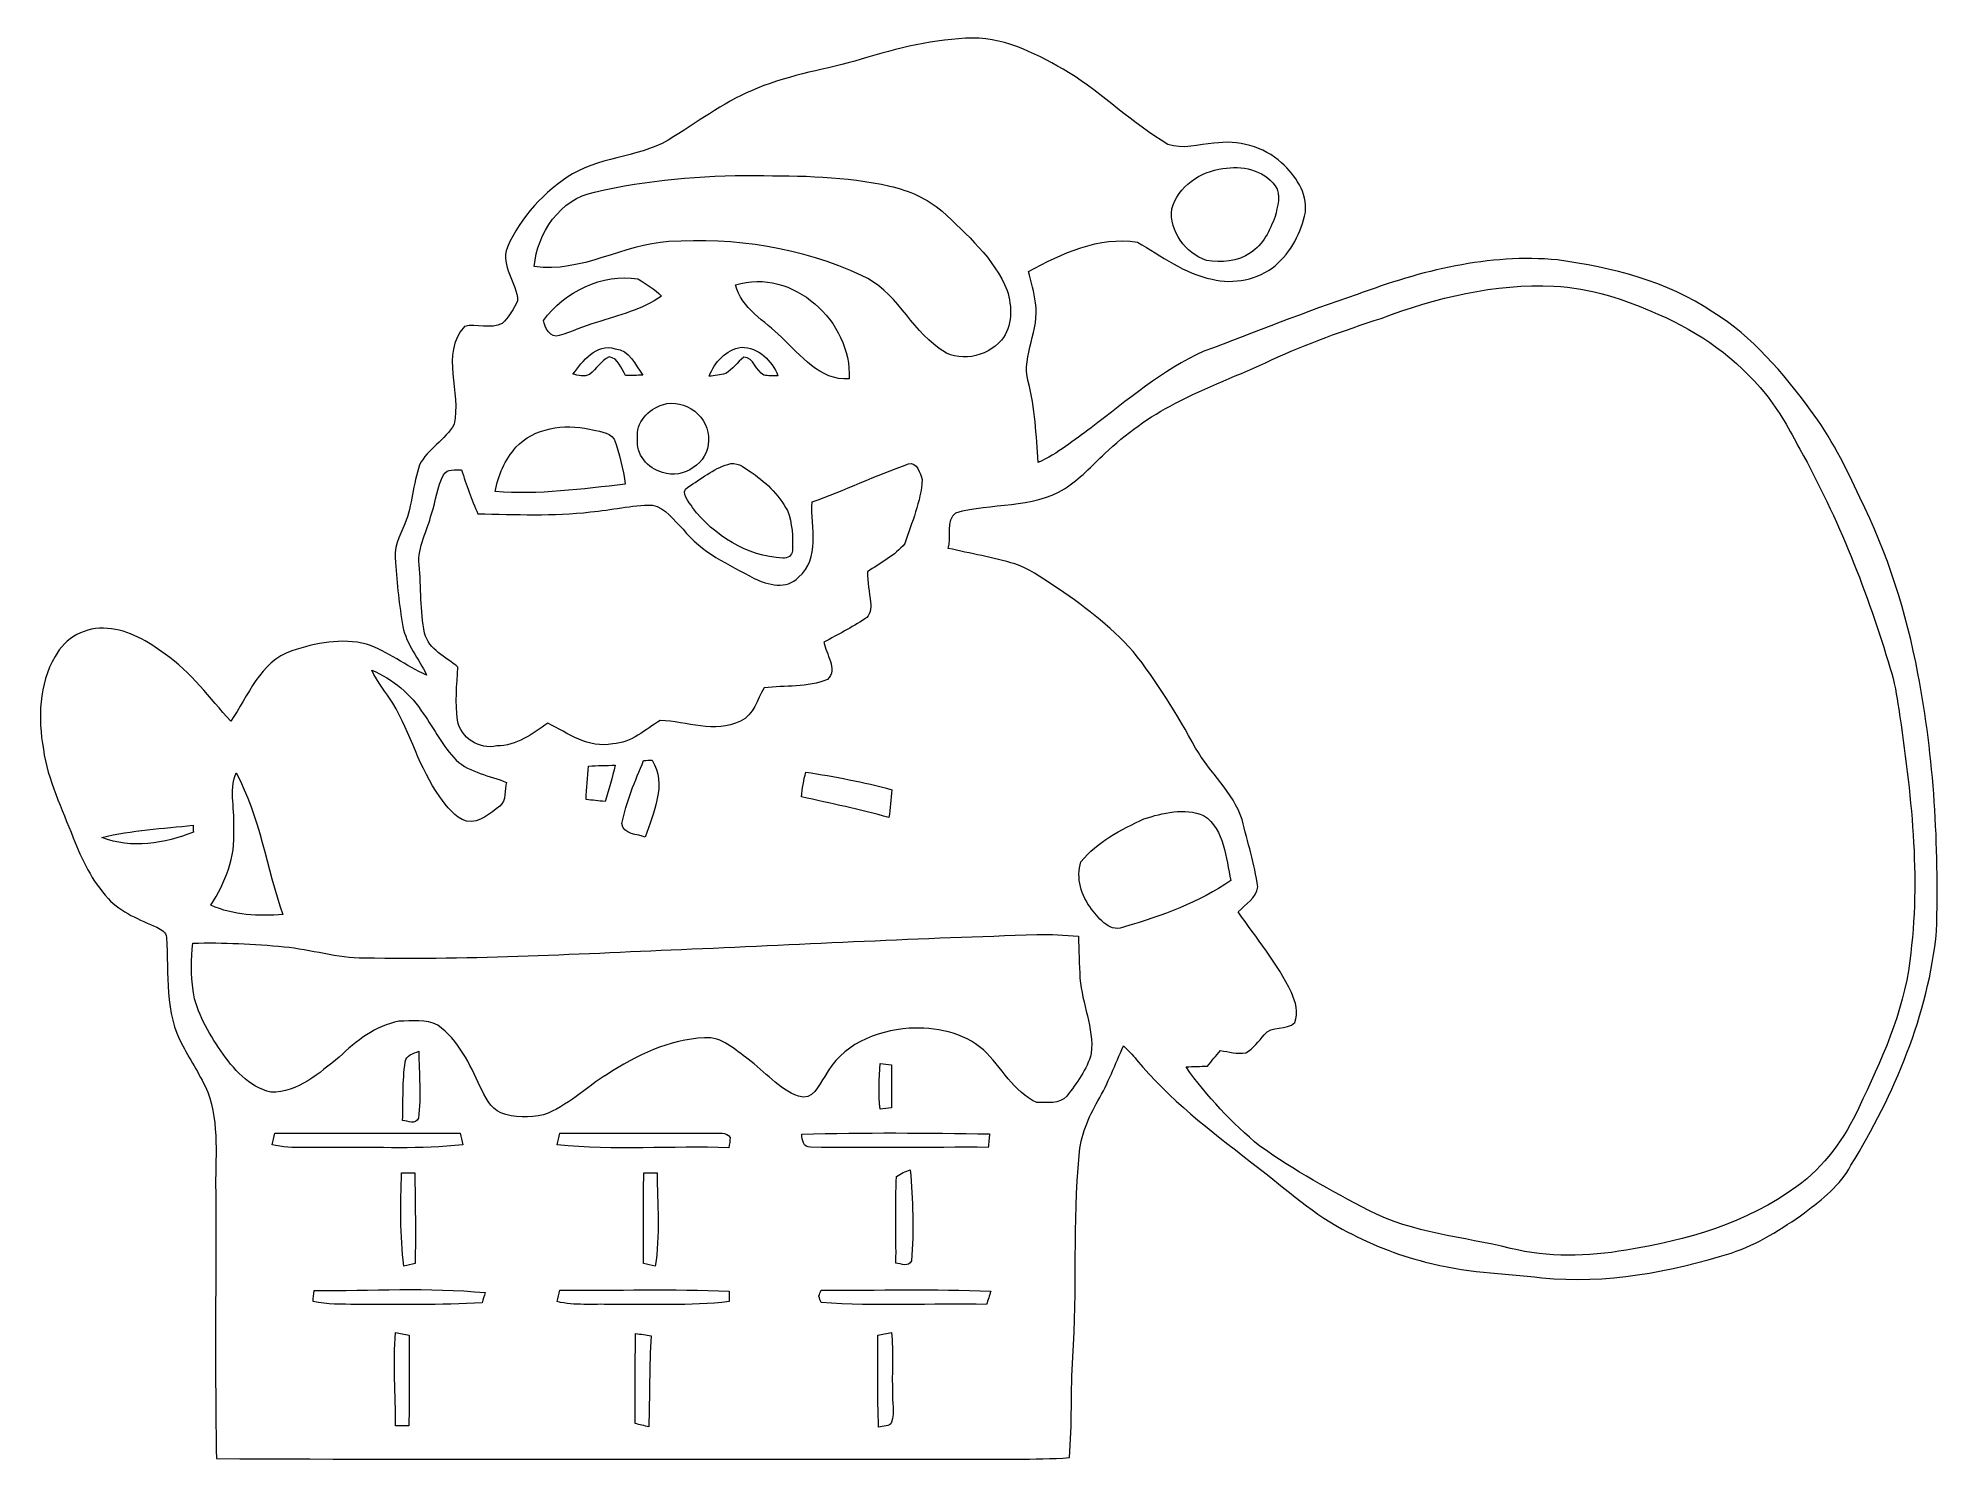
# Model space of a CAD drawing. Header units: centimetres. Extents: x -16.5 to 16.5, y -12.3 to 12.3.
import ezdxf

# ---------------------------------------------------------------- set-up
doc = ezdxf.new("R2010")
doc.units = ezdxf.units.CM
doc.header["$MEASUREMENT"] = 0
doc.layers.add('Layer 1', color=7, linetype='Continuous')

msp = doc.modelspace()

# ---------------------------------------------------------------- linework, layer by layer
at = {"layer": 'Layer 1', "color": 8, "lineweight": 9}
for points, knots in [([(-2.20903, 11.93738), (-1.58179, 12.13), (-0.93585, 12.28946), (-0.27686, 12.30463), (-0.27686, 12.30463), (0.32921, 12.30251), (0.87143, 12.00088), (1.38296, 11.71055), (1.38296, 11.71055), (1.98056, 11.33096), (2.49103, 10.82755), (3.09851, 10.46348), (3.09851, 10.46348), (3.35957, 10.36893), (3.63474, 10.46454), (3.90002, 10.48288), (3.90002, 10.48288), (4.31313, 10.54462), (4.76116, 10.42785), (5.0716, 10.1428), (5.0716, 10.1428), (5.31114, 9.92549), (5.51751, 9.6274), (5.4847, 9.28697), (5.4847, 9.28697), (5.41203, 8.93666), (5.23564, 8.60046), (4.9633, 8.36375), (4.9633, 8.36375), (4.66132, 8.11998), (4.24292, 8.03425), (3.86792, 8.12915), (3.86792, 8.12915), (3.38603, 8.22087), (2.99127, 8.53484), (2.57393, 8.77015), (2.57393, 8.77015), (1.90542, 8.87563), (1.26407, 8.57506), (0.69081, 8.26426), (0.69081, 8.26426), (0.73349, 8.08364), (0.7857, 7.90372), (0.80722, 7.71852), (0.80722, 7.71852), (0.89365, 7.25179), (0.5631, 6.81964), (0.68093, 6.35503), (0.68093, 6.35503), (0.80511, 5.89818), (0.81992, 5.42546), (0.85767, 4.95662), (0.85767, 4.95662), (1.19316, 5.10514), (1.47679, 5.34467), (1.77207, 5.5574), (1.77207, 5.5574), (2.40037, 6.02906), (3.00326, 6.55682), (3.72716, 6.87961), (3.72716, 6.87961), (4.60911, 7.21193), (5.48364, 7.56506), (6.37864, 7.86315), (6.37864, 7.86315), (7.48142, 8.27414), (8.66394, 8.57647), (9.84892, 8.46182), (9.84892, 8.46182), (10.79154, 8.33693), (11.74086, 8.0914), (12.54202, 7.55977), (12.54202, 7.55977), (13.22994, 7.13432), (13.75417, 6.5039), (14.23183, 5.86255), (14.23183, 5.86255), (14.57896, 5.39653), (14.84601, 4.87795), (15.08343, 4.34913), (15.08343, 4.34913), (15.56497, 3.38887), (15.89341, 2.35594), (16.09202, 1.30149), (16.09202, 1.30149), (16.37354, -0.16677), (16.45609, -1.6689), (16.41341, -3.1615), (16.41341, -3.1615), (16.273, -4.61213), (15.68421, -5.9809), (14.93209, -7.21527), (14.93209, -7.21527), (14.75006, -7.56311), (14.43397, -7.8023), (14.12952, -8.03513), (14.12952, -8.03513), (13.73476, -8.31629), (13.32025, -8.58193), (12.85635, -8.73363), (12.85635, -8.73363), (11.80084, -9.06453), (10.68606, -9.27197), (9.57763, -9.16155), (9.57763, -9.16155), (8.90488, -9.08852), (8.22155, -9.06983), (7.56574, -8.88956), (7.56574, -8.88956), (7.0595, -8.76891), (6.57584, -8.56465), (6.11864, -8.31876), (6.11864, -8.31876), (5.53938, -8.00267), (5.05855, -7.54547), (4.53326, -7.15248), (4.53326, -7.15248), (3.83652, -6.61132), (3.12215, -6.07333), (2.56053, -5.38577), (2.56053, -5.38577), (2.49033, -5.29969), (2.41589, -5.21855), (2.33193, -5.14658), (2.33193, -5.14658), (2.19364, -5.46726), (2.06558, -5.79323), (1.89131, -6.09662), (1.89131, -6.09662), (1.72268, -6.38801), (1.58933, -6.70692), (1.56534, -7.04629), (1.56534, -7.04629), (1.45422, -8.20764), (1.53606, -9.37604), (1.45739, -10.5395), (1.45739, -10.5395), (1.41435, -11.11735), (1.44998, -11.69873), (1.39601, -12.27622), (1.39601, -12.27622), (0.78464, -12.31715), (0.17116, -12.30092), (-0.44091, -12.30374), (-0.44091, -12.30374), (-4.75291, -12.29598), (-9.06491, -12.31573), (-13.37656, -12.29386), (-13.37656, -12.29386), (-13.40126, -10.75646), (-13.38256, -9.21905), (-13.38679, -7.68165), (-13.38679, -7.68165), (-13.4009, -7.10309), (-13.31871, -6.50302), (-13.52579, -5.94739), (-13.52579, -5.94739), (-13.64573, -5.66834), (-13.81577, -5.41505), (-13.95688, -5.14694), (-13.95688, -5.14694), (-14.28003, -4.57967), (-14.20065, -3.89458), (-14.24157, -3.27087), (-14.24157, -3.27087), (-14.23628, -3.17597), (-14.33576, -3.13046), (-14.40667, -3.09377), (-14.40667, -3.09377), (-14.70477, -2.96007), (-15.02333, -2.84083), (-15.25122, -2.59565), (-15.25122, -2.59565), (-15.52639, -2.29297), (-15.70878, -1.91973), (-15.85624, -1.5419), (-15.85624, -1.5419), (-16.0485, -1.03919), (-16.29544, -0.54954), (-16.37235, -0.01085), (-16.37235, -0.01085), (-16.46478, 0.52573), (-16.45314, 1.11275), (-16.16986, 1.59394), (-16.16986, 1.59394), (-16.00158, 1.9192), (-15.6294, 2.1224), (-15.26357, 2.08148), (-15.26357, 2.08148), (-14.88857, 2.05996), (-14.56048, 1.85253), (-14.26521, 1.63769), (-14.26521, 1.63769), (-13.81542, 1.32407), (-13.49051, 0.87639), (-13.1275, 0.47387), (-13.1275, 0.47387), (-12.8227, 0.9092), (-12.61879, 1.51421), (-12.07093, 1.69201), (-12.07093, 1.69201), (-11.65783, 1.83101), (-11.20592, 1.9192), (-10.77483, 1.80878), (-10.77483, 1.80878), (-10.40229, 1.68531), (-10.09608, 1.42814), (-9.73766, 1.27468), (-9.73766, 1.27468), (-9.86783, 1.5576), (-10.08303, 1.80455), (-10.14864, 2.11394), (-10.14864, 2.11394), (-10.20897, 2.48047), (-10.24707, 2.85054), (-10.27176, 3.22095), (-10.27176, 3.22095), (-10.31833, 3.46084), (-10.20156, 3.68027), (-10.11337, 3.89299), (-10.11337, 3.89299), (-9.97719, 4.21861), (-9.97508, 4.58091), (-9.85584, 4.91217), (-9.85584, 4.91217), (-9.72002, 5.19615), (-9.40852, 5.34432), (-9.25964, 5.61667), (-9.25964, 5.61667), (-9.13053, 6.17123), (-9.50588, 6.82705), (-9.08184, 7.31), (-9.08184, 7.31), (-8.86912, 7.36856), (-8.62817, 7.25497), (-8.42709, 7.36009), (-8.42709, 7.36009), (-8.31632, 7.47228), (-8.22424, 7.60951), (-8.15968, 7.75415), (-8.15968, 7.75415), (-8.16498, 8.07235), (-8.46554, 8.35528), (-8.33713, 8.68125), (-8.33713, 8.68125), (-8.10324, 9.20583), (-7.69931, 9.65562), (-7.20718, 9.95054), (-7.20718, 9.95054), (-6.6632, 10.27192), (-5.98058, 10.23982), (-5.45423, 10.59718), (-5.45423, 10.59718), (-4.97939, 10.89034), (-4.52643, 11.23254), (-4.00255, 11.43679), (-4.00255, 11.43679), (-3.42682, 11.67668), (-2.80381, 11.76029), (-2.20903, 11.93738), (-2.20903, 11.93738), (-2.20903, 11.93738), (-2.20903, 11.93738), (-2.20903, 11.93738)], [0, 0, 0, 0, 0.01492537, 0.01492537, 0.01492537, 0.01492537, 0.02985075, 0.02985075, 0.02985075, 0.02985075, 0.04477612, 0.04477612, 0.04477612, 0.04477612, 0.05970149, 0.05970149, 0.05970149, 0.05970149, 0.07462687, 0.07462687, 0.07462687, 0.07462687, 0.08955224, 0.08955224, 0.08955224, 0.08955224, 0.10447761, 0.10447761, 0.10447761, 0.10447761, 0.11940299, 0.11940299, 0.11940299, 0.11940299, 0.13432836, 0.13432836, 0.13432836, 0.13432836, 0.14925373, 0.14925373, 0.14925373, 0.14925373, 0.1641791, 0.1641791, 0.1641791, 0.1641791, 0.17910448, 0.17910448, 0.17910448, 0.17910448, 0.19402985, 0.19402985, 0.19402985, 0.19402985, 0.20895522, 0.20895522, 0.20895522, 0.20895522, 0.2238806, 0.2238806, 0.2238806, 0.2238806, 0.23880597, 0.23880597, 0.23880597, 0.23880597, 0.25373134, 0.25373134, 0.25373134, 0.25373134, 0.26865672, 0.26865672, 0.26865672, 0.26865672, 0.28358209, 0.28358209, 0.28358209, 0.28358209, 0.29850746, 0.29850746, 0.29850746, 0.29850746, 0.31343284, 0.31343284, 0.31343284, 0.31343284, 0.32835821, 0.32835821, 0.32835821, 0.32835821, 0.34328358, 0.34328358, 0.34328358, 0.34328358, 0.35820896, 0.35820896, 0.35820896, 0.35820896, 0.37313433, 0.37313433, 0.37313433, 0.37313433, 0.3880597, 0.3880597, 0.3880597, 0.3880597, 0.40298507, 0.40298507, 0.40298507, 0.40298507, 0.41791045, 0.41791045, 0.41791045, 0.41791045, 0.43283582, 0.43283582, 0.43283582, 0.43283582, 0.44776119, 0.44776119, 0.44776119, 0.44776119, 0.46268657, 0.46268657, 0.46268657, 0.46268657, 0.47761194, 0.47761194, 0.47761194, 0.47761194, 0.49253731, 0.49253731, 0.49253731, 0.49253731, 0.50746269, 0.50746269, 0.50746269, 0.50746269, 0.52238806, 0.52238806, 0.52238806, 0.52238806, 0.53731343, 0.53731343, 0.53731343, 0.53731343, 0.55223881, 0.55223881, 0.55223881, 0.55223881, 0.56716418, 0.56716418, 0.56716418, 0.56716418, 0.58208955, 0.58208955, 0.58208955, 0.58208955, 0.59701493, 0.59701493, 0.59701493, 0.59701493, 0.6119403, 0.6119403, 0.6119403, 0.6119403, 0.62686567, 0.62686567, 0.62686567, 0.62686567, 0.64179104, 0.64179104, 0.64179104, 0.64179104, 0.65671642, 0.65671642, 0.65671642, 0.65671642, 0.67164179, 0.67164179, 0.67164179, 0.67164179, 0.68656716, 0.68656716, 0.68656716, 0.68656716, 0.70149254, 0.70149254, 0.70149254, 0.70149254, 0.71641791, 0.71641791, 0.71641791, 0.71641791, 0.73134328, 0.73134328, 0.73134328, 0.73134328, 0.74626866, 0.74626866, 0.74626866, 0.74626866, 0.76119403, 0.76119403, 0.76119403, 0.76119403, 0.7761194, 0.7761194, 0.7761194, 0.7761194, 0.79104478, 0.79104478, 0.79104478, 0.79104478, 0.80597015, 0.80597015, 0.80597015, 0.80597015, 0.82089552, 0.82089552, 0.82089552, 0.82089552, 0.8358209, 0.8358209, 0.8358209, 0.8358209, 0.85074627, 0.85074627, 0.85074627, 0.85074627, 0.86567164, 0.86567164, 0.86567164, 0.86567164, 0.88059701, 0.88059701, 0.88059701, 0.88059701, 0.89552239, 0.89552239, 0.89552239, 0.89552239, 0.91044776, 0.91044776, 0.91044776, 0.91044776, 0.92537313, 0.92537313, 0.92537313, 0.92537313, 0.94029851, 0.94029851, 0.94029851, 0.94029851, 0.95522388, 0.95522388, 0.95522388, 0.95522388, 0.97014925, 0.97014925, 0.97014925, 0.97014925, 1, 1, 1, 1]), ([(-6.82583, 9.63657), (-7.42132, 9.51698), (-7.82066, 8.93066), (-7.87076, 8.34787), (-7.87076, 8.34787), (-7.05831, 8.22793), (-6.33441, 8.73593), (-5.53784, 8.77932), (-5.53784, 8.77932), (-4.40331, 8.85128), (-3.23596, 8.67737), (-2.20162, 8.19441), (-2.20162, 8.19441), (-1.61319, 7.93371), (-1.36801, 7.28918), (-0.85895, 6.93112), (-0.85895, 6.93112), (-0.54145, 6.66971), (-0.03451, 6.77554), (0.2202, 7.07258), (0.2202, 7.07258), (0.4167, 7.31423), (0.40294, 7.65043), (0.3218, 7.93371), (0.3218, 7.93371), (0.08897, 8.49392), (-0.37741, 8.90103), (-0.80815, 9.30778), (-0.80815, 9.30778), (-1.06779, 9.52509), (-1.38635, 9.66726), (-1.71549, 9.74134), (-1.71549, 9.74134), (-2.47643, 9.91526), (-3.26278, 9.91985), (-4.03924, 9.92267), (-4.03924, 9.92267), (-4.97445, 9.93078), (-5.91425, 9.84894), (-6.82583, 9.63657), (-6.82583, 9.63657), (-6.82583, 9.63657), (-6.82583, 9.63657), (-6.82583, 9.63657)], [0, 0, 0, 0, 0.08333333, 0.08333333, 0.08333333, 0.08333333, 0.16666667, 0.16666667, 0.16666667, 0.16666667, 0.25, 0.25, 0.25, 0.25, 0.33333333, 0.33333333, 0.33333333, 0.33333333, 0.41666667, 0.41666667, 0.41666667, 0.41666667, 0.5, 0.5, 0.5, 0.5, 0.58333333, 0.58333333, 0.58333333, 0.58333333, 0.66666667, 0.66666667, 0.66666667, 0.66666667, 0.75, 0.75, 0.75, 0.75, 0.83333333, 0.83333333, 0.83333333, 0.83333333, 1, 1, 1, 1]), ([(4.05525, 10.04403), (3.66578, 9.9957), (3.27808, 9.73535), (3.16872, 9.34623), (3.16872, 9.34623), (3.12039, 8.95853), (3.41213, 8.57929), (3.76914, 8.45441), (3.76914, 8.45441), (4.02456, 8.41419), (4.31595, 8.42407), (4.5315, 8.58458), (4.5315, 8.58458), (4.75339, 8.7257), (4.86875, 8.97546), (4.95871, 9.21323), (4.95871, 9.21323), (4.99822, 9.38504), (5.07619, 9.58824), (4.95836, 9.74699), (4.95836, 9.74699), (4.75974, 10.02533), (4.37627, 10.10188), (4.05525, 10.04403), (4.05525, 10.04403), (4.05525, 10.04403), (4.05525, 10.04403), (4.05525, 10.04403)], [0, 0, 0, 0, 0.125, 0.125, 0.125, 0.125, 0.25, 0.25, 0.25, 0.25, 0.375, 0.375, 0.375, 0.375, 0.5, 0.5, 0.5, 0.5, 0.625, 0.625, 0.625, 0.625, 0.75, 0.75, 0.75, 0.75, 1, 1, 1, 1]), ([(-7.71201, 7.41301), (-7.69119, 7.29024), (-7.58995, 7.09904), (-7.44037, 7.15231), (-7.44037, 7.15231), (-7.21953, 7.21475), (-7.0121, 7.31811), (-6.79055, 7.38055), (-6.79055, 7.38055), (-6.40744, 7.51038), (-5.99927, 7.59751), (-5.66484, 7.83634), (-5.66484, 7.83634), (-5.78831, 7.9517), (-5.92801, 8.04977), (-6.07477, 8.13268), (-6.07477, 8.13268), (-6.69389, 8.2304), (-7.34618, 7.91678), (-7.71201, 7.41301), (-7.71201, 7.41301), (-7.71201, 7.41301), (-7.71201, 7.41301), (-7.71201, 7.41301)], [0, 0, 0, 0, 0.14285714, 0.14285714, 0.14285714, 0.14285714, 0.28571429, 0.28571429, 0.28571429, 0.28571429, 0.42857143, 0.42857143, 0.42857143, 0.42857143, 0.57142857, 0.57142857, 0.57142857, 0.57142857, 0.71428571, 0.71428571, 0.71428571, 0.71428571, 1, 1, 1, 1]), ([(-4.38778, 8.03037), (-4.28442, 7.61692), (-3.87096, 7.41054), (-3.59156, 7.12373), (-3.59156, 7.12373), (-3.25537, 6.8214), (-2.92905, 6.36526), (-2.41858, 6.40442), (-2.41858, 6.40442), (-2.36566, 7.39431), (-3.39824, 8.33588), (-4.38778, 8.03037), (-4.38778, 8.03037), (-4.38778, 8.03037), (-4.38778, 8.03037), (-4.38778, 8.03037)], [0, 0, 0, 0, 0.2, 0.2, 0.2, 0.2, 0.4, 0.4, 0.4, 0.4, 0.6, 0.6, 0.6, 0.6, 1, 1, 1, 1]), ([(6.79421, 7.4504), (6.15251, 7.23909), (5.51257, 7.0179), (4.89944, 6.73144), (4.89944, 6.73144), (4.34452, 6.47109), (3.76667, 6.26154), (3.2234, 5.9765), (3.2234, 5.9765), (2.7789, 5.74825), (2.3725, 5.45051), (2.00843, 5.10937), (2.00843, 5.10937), (1.79041, 4.89135), (1.57134, 4.67087), (1.31346, 4.49977), (1.31346, 4.49977), (0.74937, 4.14876), (0.04628, 4.26376), (-0.56896, 4.0849), (-0.56896, 4.0849), (-0.75311, 3.95473), (-0.63282, 3.65099), (-0.7009, 3.46825), (-0.7009, 3.46825), (-0.31638, 3.37582), (0.07627, 3.3162), (0.45444, 3.19767), (0.45444, 3.19767), (0.69327, 3.11688), (0.90247, 2.96907), (1.11237, 2.83254), (1.11237, 2.83254), (1.61014, 2.49564), (2.10439, 2.13722), (2.4995, 1.67931), (2.4995, 1.67931), (2.92213, 1.16567), (3.25832, 0.58888), (3.58323, 0.01032), (3.58323, 0.01032), (3.82453, -0.41972), (4.23375, -0.74886), (4.3858, -1.22934), (4.3858, -1.22934), (4.48387, -1.61563), (4.59958, -2.00016), (4.66097, -2.39492), (4.66097, -2.39492), (4.62992, -2.58577), (4.44859, -2.69795), (4.31771, -2.82354), (4.31771, -2.82354), (4.63274, -3.28462), (5.00422, -3.71325), (5.24023, -4.22372), (5.24023, -4.22372), (5.31784, -4.38), (5.36829, -4.57367), (5.29949, -4.74265), (5.29949, -4.74265), (5.15591, -4.88906), (4.89556, -4.78075), (4.77139, -4.95361), (4.77139, -4.95361), (4.67261, -5.0658), (4.58124, -5.19139), (4.45177, -5.27006), (4.45177, -5.27006), (4.30466, -5.29158), (4.15685, -5.24818), (4.01186, -5.22666), (4.01186, -5.22666), (3.93812, -5.31768), (3.86228, -5.40729), (3.78784, -5.4976), (3.78784, -5.4976), (3.66331, -5.50254), (3.54019, -5.50571), (3.41601, -5.50924), (3.41601, -5.50924), (3.77514, -6.02324), (4.21364, -6.48185), (4.69483, -6.88331), (4.69483, -6.88331), (5.29279, -7.30206), (5.93273, -7.66083), (6.57972, -7.99809), (6.57972, -7.99809), (7.34314, -8.39002), (8.21203, -8.45105), (9.03329, -8.6532), (9.03329, -8.6532), (9.6884, -8.81265), (10.37456, -8.79995), (11.03601, -8.68353), (11.03601, -8.68353), (12.07847, -8.51632), (13.13328, -8.21787), (13.99264, -7.58216), (13.99264, -7.58216), (14.47172, -7.23997), (14.82238, -6.74749), (15.06756, -6.21727), (15.06756, -6.21727), (15.44891, -5.40623), (15.84332, -4.57685), (15.9495, -3.67656), (15.9495, -3.67656), (16.14988, -2.22453), (15.97067, -0.75591), (15.76006, 0.68448), (15.76006, 0.68448), (15.72267, 0.92049), (15.68704, 1.15755), (15.6126, 1.38545), (15.6126, 1.38545), (15.2249, 2.70096), (14.71372, 3.9833), (14.04874, 5.18416), (14.04874, 5.18416), (13.86529, 5.51224), (13.69384, 5.8502), (13.45219, 6.14089), (13.45219, 6.14089), (12.96253, 6.7519), (12.30566, 7.21475), (11.58952, 7.52378), (11.58952, 7.52378), (11.02014, 7.77919), (10.41512, 7.97569), (9.78859, 8.01062), (9.78859, 8.01062), (8.76342, 8.05401), (7.74671, 7.81412), (6.79421, 7.4504), (6.79421, 7.4504), (6.79421, 7.4504), (6.79421, 7.4504), (6.79421, 7.4504)], [0, 0, 0, 0, 0.02777778, 0.02777778, 0.02777778, 0.02777778, 0.05555556, 0.05555556, 0.05555556, 0.05555556, 0.08333333, 0.08333333, 0.08333333, 0.08333333, 0.11111111, 0.11111111, 0.11111111, 0.11111111, 0.13888889, 0.13888889, 0.13888889, 0.13888889, 0.16666667, 0.16666667, 0.16666667, 0.16666667, 0.19444444, 0.19444444, 0.19444444, 0.19444444, 0.22222222, 0.22222222, 0.22222222, 0.22222222, 0.25, 0.25, 0.25, 0.25, 0.27777778, 0.27777778, 0.27777778, 0.27777778, 0.30555556, 0.30555556, 0.30555556, 0.30555556, 0.33333333, 0.33333333, 0.33333333, 0.33333333, 0.36111111, 0.36111111, 0.36111111, 0.36111111, 0.38888889, 0.38888889, 0.38888889, 0.38888889, 0.41666667, 0.41666667, 0.41666667, 0.41666667, 0.44444444, 0.44444444, 0.44444444, 0.44444444, 0.47222222, 0.47222222, 0.47222222, 0.47222222, 0.5, 0.5, 0.5, 0.5, 0.52777778, 0.52777778, 0.52777778, 0.52777778, 0.55555556, 0.55555556, 0.55555556, 0.55555556, 0.58333333, 0.58333333, 0.58333333, 0.58333333, 0.61111111, 0.61111111, 0.61111111, 0.61111111, 0.63888889, 0.63888889, 0.63888889, 0.63888889, 0.66666667, 0.66666667, 0.66666667, 0.66666667, 0.69444444, 0.69444444, 0.69444444, 0.69444444, 0.72222222, 0.72222222, 0.72222222, 0.72222222, 0.75, 0.75, 0.75, 0.75, 0.77777778, 0.77777778, 0.77777778, 0.77777778, 0.80555556, 0.80555556, 0.80555556, 0.80555556, 0.83333333, 0.83333333, 0.83333333, 0.83333333, 0.86111111, 0.86111111, 0.86111111, 0.86111111, 0.88888889, 0.88888889, 0.88888889, 0.88888889, 0.91666667, 0.91666667, 0.91666667, 0.91666667, 0.94444444, 0.94444444, 0.94444444, 0.94444444, 1, 1, 1, 1]), ([(-7.20436, 6.48485), (-7.10946, 6.46615), (-7.00504, 6.43123), (-6.91226, 6.47885), (-6.91226, 6.47885), (-6.79514, 6.57375), (-6.71365, 6.71522), (-6.57536, 6.78365), (-6.57536, 6.78365), (-6.41132, 6.7639), (-6.3651, 6.57869), (-6.28926, 6.45945), (-6.28926, 6.45945), (-6.18977, 6.4591), (-6.09029, 6.46227), (-5.99081, 6.46933), (-5.99081, 6.46933), (-6.12239, 6.64395), (-6.21976, 6.90677), (-6.47235, 6.92547), (-6.47235, 6.92547), (-6.79902, 7.02672), (-7.02797, 6.70498), (-7.20436, 6.48485), (-7.20436, 6.48485), (-7.20436, 6.48485), (-7.20436, 6.48485), (-7.20436, 6.48485)], [0, 0, 0, 0, 0.125, 0.125, 0.125, 0.125, 0.25, 0.25, 0.25, 0.25, 0.375, 0.375, 0.375, 0.375, 0.5, 0.5, 0.5, 0.5, 0.625, 0.625, 0.625, 0.625, 0.75, 0.75, 0.75, 0.75, 1, 1, 1, 1]), ([(-4.84463, 6.44781), (-4.74691, 6.45487), (-4.6506, 6.46933), (-4.55535, 6.49473), (-4.55535, 6.49473), (-4.43259, 6.5674), (-4.35215, 6.69228), (-4.24032, 6.77942), (-4.24032, 6.77942), (-4.06852, 6.7706), (-4.03465, 6.53742), (-3.89672, 6.46933), (-3.89672, 6.46933), (-3.81769, 6.44675), (-3.73409, 6.45945), (-3.65259, 6.45663), (-3.65259, 6.45663), (-3.7489, 6.71733), (-3.99197, 6.95158), (-4.28266, 6.95017), (-4.28266, 6.95017), (-4.55253, 6.91101), (-4.74691, 6.68946), (-4.84463, 6.44781), (-4.84463, 6.44781), (-4.84463, 6.44781), (-4.84463, 6.44781), (-4.84463, 6.44781)], [0, 0, 0, 0, 0.125, 0.125, 0.125, 0.125, 0.25, 0.25, 0.25, 0.25, 0.375, 0.375, 0.375, 0.375, 0.5, 0.5, 0.5, 0.5, 0.625, 0.625, 0.625, 0.625, 0.75, 0.75, 0.75, 0.75, 1, 1, 1, 1]), ([(-5.6472, 5.95604), (-5.89203, 5.87631), (-6.11639, 5.64842), (-6.08147, 5.37113), (-6.08147, 5.37113), (-6.11886, 5.0935), (-5.90579, 4.85255), (-5.65108, 4.78058), (-5.65108, 4.78058), (-5.29195, 4.6564), (-4.85204, 4.94674), (-4.85274, 5.33444), (-4.85274, 5.33444), (-4.82276, 5.73767), (-5.25738, 6.0781), (-5.6472, 5.95604), (-5.6472, 5.95604), (-5.6472, 5.95604), (-5.6472, 5.95604), (-5.6472, 5.95604)], [0, 0, 0, 0, 0.16666667, 0.16666667, 0.16666667, 0.16666667, 0.33333333, 0.33333333, 0.33333333, 0.33333333, 0.5, 0.5, 0.5, 0.5, 0.66666667, 0.66666667, 0.66666667, 0.66666667, 1, 1, 1, 1]), ([(-8.18967, 5.21767), (-8.37382, 5.00036), (-8.50294, 4.73472), (-8.54598, 4.45215), (-8.54598, 4.45215), (-7.79456, 4.38865), (-7.04032, 4.49977), (-6.29384, 4.57809), (-6.29384, 4.57809), (-6.32947, 4.84443), (-6.40003, 5.10584), (-6.48681, 5.35949), (-6.48681, 5.35949), (-6.58277, 5.49284), (-6.77291, 5.49355), (-6.91579, 5.53447), (-6.91579, 5.53447), (-7.35394, 5.62513), (-7.87005, 5.55705), (-8.18967, 5.21767), (-8.18967, 5.21767), (-8.18967, 5.21767), (-8.18967, 5.21767), (-8.18967, 5.21767)], [0, 0, 0, 0, 0.14285714, 0.14285714, 0.14285714, 0.14285714, 0.28571429, 0.28571429, 0.28571429, 0.28571429, 0.42857143, 0.42857143, 0.42857143, 0.42857143, 0.57142857, 0.57142857, 0.57142857, 0.57142857, 0.71428571, 0.71428571, 0.71428571, 0.71428571, 1, 1, 1, 1]), ([(-1.39023, 4.92981), (-1.95503, 4.7319), (-2.49548, 4.46908), (-3.06063, 4.27082), (-3.06063, 4.27082), (-3.08286, 3.82843), (-2.90964, 3.29786), (-3.29311, 2.9673), (-3.29311, 2.9673), (-3.49526, 2.74682), (-3.82581, 2.83642), (-4.06323, 2.94825), (-4.06323, 2.94825), (-4.50173, 3.18391), (-4.97657, 3.3991), (-5.29336, 3.7988), (-5.29336, 3.7988), (-5.45106, 3.95402), (-5.59781, 4.16887), (-5.82606, 4.21684), (-5.82606, 4.21684), (-6.18519, 4.21649), (-6.53796, 4.13077), (-6.89498, 4.09796), (-6.89498, 4.09796), (-7.54373, 4.02564), (-8.19673, 4.05351), (-8.8476, 4.06691), (-8.8476, 4.06691), (-8.95943, 4.31315), (-9.04339, 4.57068), (-9.13229, 4.82538), (-9.13229, 4.82538), (-9.23671, 4.82256), (-9.37747, 4.85255), (-9.44027, 4.74354), (-9.44027, 4.74354), (-9.55563, 4.53505), (-9.57221, 4.28916), (-9.65123, 4.06656), (-9.65123, 4.06656), (-9.71896, 3.77093), (-9.89606, 3.49612), (-9.86466, 3.18356), (-9.86466, 3.18356), (-9.82868, 2.7895), (-9.84737, 2.3891), (-9.76941, 1.99999), (-9.76941, 1.99999), (-9.69885, 1.71212), (-9.40005, 1.58689), (-9.19191, 1.41191), (-9.19191, 1.41191), (-9.21484, 1.1057), (-9.23954, 0.79702), (-9.20108, 0.49045), (-9.20108, 0.49045), (-9.14887, 0.18636), (-8.8222, -0.02355), (-8.52058, 0.04772), (-8.52058, 0.04772), (-8.17944, 0.04278), (-7.90216, 0.26009), (-7.63546, 0.44247), (-7.63546, 0.44247), (-7.28374, 0.26679), (-6.93343, -0.00308), (-6.51292, 0.08546), (-6.51292, 0.08546), (-6.18378, 0.0971), (-5.952, 0.33029), (-5.68918, 0.48622), (-5.68918, 0.48622), (-5.22916, 0.47458), (-4.74762, 0.25268), (-4.30206, 0.47846), (-4.30206, 0.47846), (-4.06111, 0.57865), (-4.01807, 0.85734), (-3.88719, 1.05102), (-3.88719, 1.05102), (-3.52489, 1.0997), (-3.13683, 1.05137), (-2.79358, 1.19777), (-2.79358, 1.19777), (-2.59991, 1.37663), (-2.82815, 1.6398), (-2.85355, 1.84159), (-2.85355, 1.84159), (-2.61754, 1.976), (-2.37236, 2.09524), (-2.14588, 2.24623), (-2.14588, 2.24623), (-2.05098, 2.3069), (-2.03229, 2.43108), (-2.04534, 2.53445), (-2.04534, 2.53445), (-2.06792, 2.70978), (-2.09614, 2.88405), (-2.10249, 3.06079), (-2.10249, 3.06079), (-1.87777, 3.21425), (-1.62694, 3.33984), (-1.45056, 3.55256), (-1.45056, 3.55256), (-1.33767, 3.91557), (-1.17221, 4.27576), (-1.1514, 4.65887), (-1.1514, 4.65887), (-1.19268, 4.76047), (-1.23854, 4.97461), (-1.39023, 4.92981), (-1.39023, 4.92981), (-1.39023, 4.92981), (-1.39023, 4.92981), (-1.39023, 4.92981)], [0, 0, 0, 0, 0.03333333, 0.03333333, 0.03333333, 0.03333333, 0.06666667, 0.06666667, 0.06666667, 0.06666667, 0.1, 0.1, 0.1, 0.1, 0.13333333, 0.13333333, 0.13333333, 0.13333333, 0.16666667, 0.16666667, 0.16666667, 0.16666667, 0.2, 0.2, 0.2, 0.2, 0.23333333, 0.23333333, 0.23333333, 0.23333333, 0.26666667, 0.26666667, 0.26666667, 0.26666667, 0.3, 0.3, 0.3, 0.3, 0.33333333, 0.33333333, 0.33333333, 0.33333333, 0.36666667, 0.36666667, 0.36666667, 0.36666667, 0.4, 0.4, 0.4, 0.4, 0.43333333, 0.43333333, 0.43333333, 0.43333333, 0.46666667, 0.46666667, 0.46666667, 0.46666667, 0.5, 0.5, 0.5, 0.5, 0.53333333, 0.53333333, 0.53333333, 0.53333333, 0.56666667, 0.56666667, 0.56666667, 0.56666667, 0.6, 0.6, 0.6, 0.6, 0.63333333, 0.63333333, 0.63333333, 0.63333333, 0.66666667, 0.66666667, 0.66666667, 0.66666667, 0.7, 0.7, 0.7, 0.7, 0.73333333, 0.73333333, 0.73333333, 0.73333333, 0.76666667, 0.76666667, 0.76666667, 0.76666667, 0.8, 0.8, 0.8, 0.8, 0.83333333, 0.83333333, 0.83333333, 0.83333333, 0.86666667, 0.86666667, 0.86666667, 0.86666667, 0.9, 0.9, 0.9, 0.9, 0.93333333, 0.93333333, 0.93333333, 0.93333333, 1, 1, 1, 1]), ([(-4.51655, 4.92275), (-4.77266, 4.84655), (-4.98609, 4.6684), (-5.20976, 4.5287), (-5.20976, 4.5287), (-5.35969, 4.43592), (-5.18506, 4.27223), (-5.13073, 4.17522), (-5.13073, 4.17522), (-4.75996, 3.68838), (-4.18705, 3.33208), (-3.56722, 3.29927), (-3.56722, 3.29927), (-3.4882, 3.28833), (-3.39789, 3.34301), (-3.40142, 3.4298), (-3.40142, 3.4298), (-3.38836, 3.66369), (-3.40106, 3.90464), (-3.48785, 4.12477), (-3.48785, 4.12477), (-3.63884, 4.40875), (-3.88049, 4.63065), (-4.14472, 4.80739), (-4.14472, 4.80739), (-4.25161, 4.88148), (-4.37579, 4.97214), (-4.51655, 4.92275), (-4.51655, 4.92275), (-4.51655, 4.92275), (-4.51655, 4.92275), (-4.51655, 4.92275)], [0, 0, 0, 0, 0.11111111, 0.11111111, 0.11111111, 0.11111111, 0.22222222, 0.22222222, 0.22222222, 0.22222222, 0.33333333, 0.33333333, 0.33333333, 0.33333333, 0.44444444, 0.44444444, 0.44444444, 0.44444444, 0.55555556, 0.55555556, 0.55555556, 0.55555556, 0.66666667, 0.66666667, 0.66666667, 0.66666667, 0.77777778, 0.77777778, 0.77777778, 0.77777778, 1, 1, 1, 1]), ([(-10.68487, 1.35829), (-10.58856, 1.15156), (-10.44074, 0.97623), (-10.31833, 0.78502), (-10.31833, 0.78502), (-10.00859, 0.26397), (-9.86325, -0.34175), (-9.50553, -0.8367), (-9.50553, -0.8367), (-9.38594, -1.00392), (-9.24941, -1.19018), (-9.04374, -1.25439), (-9.04374, -1.25439), (-8.81197, -1.2939), (-8.63488, -1.11963), (-8.46766, -0.99474), (-8.46766, -0.99474), (-8.34736, -0.89773), (-8.38758, -0.71252), (-8.35124, -0.58411), (-8.35124, -0.58411), (-8.64511, -0.46487), (-8.97778, -0.41936), (-9.22225, -0.20064), (-9.22225, -0.20064), (-9.45473, 0.03678), (-9.60043, 0.33946), (-9.79269, 0.60687), (-9.79269, 0.60687), (-10.00612, 0.93848), (-10.31904, 1.20835), (-10.68487, 1.35829), (-10.68487, 1.35829), (-10.68487, 1.35829), (-10.68487, 1.35829), (-10.68487, 1.35829)], [0, 0, 0, 0, 0.1, 0.1, 0.1, 0.1, 0.2, 0.2, 0.2, 0.2, 0.3, 0.3, 0.3, 0.3, 0.4, 0.4, 0.4, 0.4, 0.5, 0.5, 0.5, 0.5, 0.6, 0.6, 0.6, 0.6, 0.7, 0.7, 0.7, 0.7, 0.8, 0.8, 0.8, 0.8, 1, 1, 1, 1]), ([(-6.93025, -0.30118), (-6.94895, -0.49345), (-6.96729, -0.68571), (-6.97329, -0.87903), (-6.97329, -0.87903), (-6.86358, -0.89455), (-6.75598, -0.90373), (-6.64486, -0.91713), (-6.64486, -0.91713), (-6.58241, -0.70829), (-6.51433, -0.50085), (-6.47023, -0.28707), (-6.47023, -0.28707), (-6.62404, -0.28919), (-6.77715, -0.29413), (-6.93025, -0.30118), (-6.93025, -0.30118), (-6.93025, -0.30118), (-6.93025, -0.30118), (-6.93025, -0.30118)], [0, 0, 0, 0, 0.16666667, 0.16666667, 0.16666667, 0.16666667, 0.33333333, 0.33333333, 0.33333333, 0.33333333, 0.5, 0.5, 0.5, 0.5, 0.66666667, 0.66666667, 0.66666667, 0.66666667, 1, 1, 1, 1]), ([(-5.97634, -0.20628), (-6.12204, -0.56224), (-6.28114, -0.91854), (-6.35276, -1.29813), (-6.35276, -1.29813), (-6.33723, -1.48757), (-6.07512, -1.47911), (-5.94777, -1.53485), (-5.94777, -1.53485), (-5.81336, -1.10763), (-5.56677, -0.61833), (-5.82923, -0.19852), (-5.82923, -0.19852), (-5.87862, -0.20099), (-5.92766, -0.20346), (-5.97634, -0.20628), (-5.97634, -0.20628), (-5.97634, -0.20628), (-5.97634, -0.20628), (-5.97634, -0.20628)], [0, 0, 0, 0, 0.16666667, 0.16666667, 0.16666667, 0.16666667, 0.33333333, 0.33333333, 0.33333333, 0.33333333, 0.5, 0.5, 0.5, 0.5, 0.66666667, 0.66666667, 0.66666667, 0.66666667, 1, 1, 1, 1]), ([(-13.03543, -0.42113), (-13.15854, -0.73439), (-13.04918, -1.078), (-13.07494, -1.40326), (-13.07494, -1.40326), (-13.03966, -1.87316), (-13.22557, -2.32013), (-13.46969, -2.71065), (-13.46969, -2.71065), (-13.08093, -2.88881), (-12.64419, -2.90609), (-12.22368, -2.87152), (-12.22368, -2.87152), (-12.51578, -2.06295), (-12.61562, -1.17995), (-13.03543, -0.42113), (-13.03543, -0.42113), (-13.03543, -0.42113), (-13.03543, -0.42113), (-13.03543, -0.42113)], [0, 0, 0, 0, 0.16666667, 0.16666667, 0.16666667, 0.16666667, 0.33333333, 0.33333333, 0.33333333, 0.33333333, 0.5, 0.5, 0.5, 0.5, 0.66666667, 0.66666667, 0.66666667, 0.66666667, 1, 1, 1, 1]), ([(-3.16823, -0.40525), (-3.20563, -0.54601), (-3.22926, -0.68959), (-3.24231, -0.83529), (-3.24231, -0.83529), (-2.73537, -0.94641), (-2.22737, -1.0533), (-1.72749, -1.19477), (-1.72749, -1.19477), (-1.70526, -1.03425), (-1.69397, -0.87198), (-1.6788, -0.71111), (-1.6788, -0.71111), (-2.16811, -0.57705), (-2.66764, -0.48392), (-3.16823, -0.40525), (-3.16823, -0.40525), (-3.16823, -0.40525), (-3.16823, -0.40525), (-3.16823, -0.40525)], [0, 0, 0, 0, 0.16666667, 0.16666667, 0.16666667, 0.16666667, 0.33333333, 0.33333333, 0.33333333, 0.33333333, 0.5, 0.5, 0.5, 0.5, 0.66666667, 0.66666667, 0.66666667, 0.66666667, 1, 1, 1, 1]), ([(2.68823, -1.21558), (2.29136, -1.39938), (1.87896, -1.61528), (1.59674, -1.95783), (1.59674, -1.95783), (1.50572, -2.23476), (1.60274, -2.55543), (1.78124, -2.77874), (1.78124, -2.77874), (1.91494, -2.95301), (2.11356, -3.20666), (2.36544, -3.07825), (2.36544, -3.07825), (3.00679, -2.89974), (3.63826, -2.6595), (4.19283, -2.28485), (4.19283, -2.28485), (4.09934, -1.89433), (4.09158, -1.40432), (3.72152, -1.15632), (3.72152, -1.15632), (3.39026, -1.01662), (3.01526, -1.11398), (2.68823, -1.21558), (2.68823, -1.21558), (2.68823, -1.21558), (2.68823, -1.21558), (2.68823, -1.21558)], [0, 0, 0, 0, 0.125, 0.125, 0.125, 0.125, 0.25, 0.25, 0.25, 0.25, 0.375, 0.375, 0.375, 0.375, 0.5, 0.5, 0.5, 0.5, 0.625, 0.625, 0.625, 0.625, 0.75, 0.75, 0.75, 0.75, 1, 1, 1, 1]), ([(-15.35741, -1.5359), (-14.84906, -1.7444), (-14.27015, -1.64174), (-13.77485, -1.44383), (-13.77485, -1.44383), (-13.7752, -1.4142), (-13.77591, -1.35493), (-13.77626, -1.3253), (-13.77626, -1.3253), (-14.30472, -1.38103), (-14.83883, -1.41384), (-15.35741, -1.5359), (-15.35741, -1.5359), (-15.35741, -1.5359), (-15.35741, -1.5359), (-15.35741, -1.5359)], [0, 0, 0, 0, 0.2, 0.2, 0.2, 0.2, 0.4, 0.4, 0.4, 0.4, 0.6, 0.6, 0.6, 0.6, 1, 1, 1, 1]), ([(-5.14414, -3.46913), (-7.03291, -3.54674), (-8.92204, -3.65857), (-10.81328, -3.62188), (-10.81328, -3.62188), (-11.28494, -3.62646), (-11.73614, -3.47195), (-12.20287, -3.43067), (-12.20287, -3.43067), (-12.7278, -3.38093), (-13.25591, -3.35412), (-13.78331, -3.36823), (-13.78331, -3.36823), (-13.81401, -3.64058), (-13.81683, -3.91786), (-13.77979, -4.18985), (-13.77979, -4.18985), (-13.72546, -4.57861), (-13.50956, -4.91163), (-13.30107, -5.23372), (-13.30107, -5.23372), (-13.08658, -5.5424), (-12.81741, -5.85849), (-12.43394, -5.9488), (-12.43394, -5.9488), (-11.96333, -5.95762), (-11.59221, -5.61578), (-11.24896, -5.33991), (-11.24896, -5.33991), (-10.95615, -5.05945), (-10.61996, -4.80157), (-10.21391, -4.71761), (-10.21391, -4.71761), (-9.99483, -4.72431), (-9.74224, -4.6721), (-9.54187, -4.78746), (-9.54187, -4.78746), (-9.18027, -5.04569), (-8.98836, -5.46197), (-8.80668, -5.85355), (-8.80668, -5.85355), (-8.72166, -6.02571), (-8.63734, -6.2222), (-8.44967, -6.30511), (-8.44967, -6.30511), (-8.21578, -6.39506), (-7.9519, -6.39118), (-7.70954, -6.33897), (-7.70954, -6.33897), (-7.29397, -6.19398), (-6.98035, -5.86731), (-6.60993, -5.64188), (-6.60993, -5.64188), (-6.10299, -5.31521), (-5.53502, -5.02911), (-4.92083, -5.00794), (-4.92083, -5.00794), (-4.61815, -4.98219), (-4.39484, -5.21714), (-4.168, -5.37518), (-4.168, -5.37518), (-3.87873, -5.58967), (-3.6406, -5.89341), (-3.29453, -6.019), (-3.29453, -6.019), (-3.04264, -6.10438), (-2.95198, -5.82357), (-2.83627, -5.6754), (-2.83627, -5.6754), (-2.5671, -5.13459), (-1.95115, -4.88482), (-1.37894, -4.83967), (-1.37894, -4.83967), (-0.93021, -4.82273), (-0.43773, -4.90493), (-0.09271, -5.21643), (-0.09271, -5.21643), (0.22337, -5.511), (0.4234, -5.94739), (0.83474, -6.12766), (0.83474, -6.12766), (1.00301, -6.12448), (1.22562, -6.16223), (1.3505, -6.01653), (1.3505, -6.01653), (1.52336, -5.79323), (1.70187, -5.55545), (1.77489, -5.27852), (1.77489, -5.27852), (1.82499, -4.83191), (1.61473, -4.41528), (1.57981, -3.97642), (1.57981, -3.97642), (1.56499, -3.733), (1.56181, -3.48923), (1.55405, -3.24617), (1.55405, -3.24617), (1.31381, -3.23135), (1.07427, -3.21089), (0.83368, -3.22077), (0.83368, -3.22077), (-1.15987, -3.27827), (-3.15165, -3.38199), (-5.14414, -3.46913), (-5.14414, -3.46913), (-5.14414, -3.46913), (-5.14414, -3.46913), (-5.14414, -3.46913)], [0, 0, 0, 0, 0.03571429, 0.03571429, 0.03571429, 0.03571429, 0.07142857, 0.07142857, 0.07142857, 0.07142857, 0.10714286, 0.10714286, 0.10714286, 0.10714286, 0.14285714, 0.14285714, 0.14285714, 0.14285714, 0.17857143, 0.17857143, 0.17857143, 0.17857143, 0.21428571, 0.21428571, 0.21428571, 0.21428571, 0.25, 0.25, 0.25, 0.25, 0.28571429, 0.28571429, 0.28571429, 0.28571429, 0.32142857, 0.32142857, 0.32142857, 0.32142857, 0.35714286, 0.35714286, 0.35714286, 0.35714286, 0.39285714, 0.39285714, 0.39285714, 0.39285714, 0.42857143, 0.42857143, 0.42857143, 0.42857143, 0.46428571, 0.46428571, 0.46428571, 0.46428571, 0.5, 0.5, 0.5, 0.5, 0.53571429, 0.53571429, 0.53571429, 0.53571429, 0.57142857, 0.57142857, 0.57142857, 0.57142857, 0.60714286, 0.60714286, 0.60714286, 0.60714286, 0.64285714, 0.64285714, 0.64285714, 0.64285714, 0.67857143, 0.67857143, 0.67857143, 0.67857143, 0.71428571, 0.71428571, 0.71428571, 0.71428571, 0.75, 0.75, 0.75, 0.75, 0.78571429, 0.78571429, 0.78571429, 0.78571429, 0.82142857, 0.82142857, 0.82142857, 0.82142857, 0.85714286, 0.85714286, 0.85714286, 0.85714286, 0.89285714, 0.89285714, 0.89285714, 0.89285714, 0.92857143, 0.92857143, 0.92857143, 0.92857143, 1, 1, 1, 1]), ([(-10.10525, -5.42316), (-10.15535, -5.75865), (-10.14018, -6.09873), (-10.15041, -6.43705), (-10.15041, -6.43705), (-10.05869, -6.44622), (-9.92463, -6.51713), (-9.87524, -6.40036), (-9.87524, -6.40036), (-9.83009, -6.01653), (-9.86572, -5.62636), (-9.87207, -5.24113), (-9.87207, -5.24113), (-9.96026, -5.28064), (-10.09432, -5.30675), (-10.10525, -5.42316), (-10.10525, -5.42316), (-10.10525, -5.42316), (-10.10525, -5.42316), (-10.10525, -5.42316)], [0, 0, 0, 0, 0.16666667, 0.16666667, 0.16666667, 0.16666667, 0.33333333, 0.33333333, 0.33333333, 0.33333333, 0.5, 0.5, 0.5, 0.5, 0.66666667, 0.66666667, 0.66666667, 0.66666667, 1, 1, 1, 1]), ([(-1.87883, -5.4535), (-1.90599, -5.71456), (-1.90599, -5.97949), (-1.88094, -6.24125), (-1.88094, -6.24125), (-1.81568, -6.23455), (-1.75006, -6.22855), (-1.6848, -6.2222), (-1.6848, -6.2222), (-1.68092, -5.97173), (-1.68092, -5.72197), (-1.6848, -5.4722), (-1.6848, -5.4722), (-1.74971, -5.4655), (-1.81462, -5.45915), (-1.87883, -5.4535), (-1.87883, -5.4535), (-1.87883, -5.4535), (-1.87883, -5.4535), (-1.87883, -5.4535)], [0, 0, 0, 0, 0.16666667, 0.16666667, 0.16666667, 0.16666667, 0.33333333, 0.33333333, 0.33333333, 0.33333333, 0.5, 0.5, 0.5, 0.5, 0.66666667, 0.66666667, 0.66666667, 0.66666667, 1, 1, 1, 1]), ([(-12.36409, -6.66035), (-12.38032, -6.72632), (-12.39619, -6.79229), (-12.41171, -6.85897), (-12.41171, -6.85897), (-12.05012, -6.94152), (-11.6737, -6.89389), (-11.30646, -6.90836), (-11.30646, -6.90836), (-10.5748, -6.89319), (-9.83891, -6.94505), (-9.11042, -6.85756), (-9.11042, -6.85756), (-9.12488, -6.79123), (-9.1397, -6.72526), (-9.15452, -6.65965), (-9.15452, -6.65965), (-10.22449, -6.65824), (-11.29447, -6.65718), (-12.36409, -6.66035), (-12.36409, -6.66035), (-12.36409, -6.66035), (-12.36409, -6.66035), (-12.36409, -6.66035)], [0, 0, 0, 0, 0.14285714, 0.14285714, 0.14285714, 0.14285714, 0.28571429, 0.28571429, 0.28571429, 0.28571429, 0.42857143, 0.42857143, 0.42857143, 0.42857143, 0.57142857, 0.57142857, 0.57142857, 0.57142857, 0.71428571, 0.71428571, 0.71428571, 0.71428571, 1, 1, 1, 1]), ([(-7.42591, -6.66), (-7.44143, -6.72668), (-7.4566, -6.793), (-7.47141, -6.86038), (-7.47141, -6.86038), (-6.48469, -6.96057), (-5.48951, -6.87872), (-4.49926, -6.90942), (-4.49926, -6.90942), (-4.49079, -6.85121), (-4.48056, -6.793), (-4.48021, -6.73444), (-4.48021, -6.73444), (-4.53489, -6.6286), (-4.69153, -6.66811), (-4.77866, -6.65647), (-4.77866, -6.65647), (-5.66096, -6.65259), (-6.54326, -6.66177), (-7.42591, -6.66), (-7.42591, -6.66), (-7.42591, -6.66), (-7.42591, -6.66), (-7.42591, -6.66)], [0, 0, 0, 0, 0.14285714, 0.14285714, 0.14285714, 0.14285714, 0.28571429, 0.28571429, 0.28571429, 0.28571429, 0.42857143, 0.42857143, 0.42857143, 0.42857143, 0.57142857, 0.57142857, 0.57142857, 0.57142857, 0.71428571, 0.71428571, 0.71428571, 0.71428571, 1, 1, 1, 1]), ([(-3.23773, -6.67376), (-3.23561, -6.77853), (-3.21198, -6.90306), (-3.0878, -6.9006), (-3.0878, -6.9006), (-2.06263, -6.92), (-1.03604, -6.89848), (-0.01052, -6.90412), (-0.01052, -6.90412), (-0.00099, -6.82651), (0.00747, -6.7489), (0.01382, -6.67129), (0.01382, -6.67129), (-1.06956, -6.65153), (-2.15435, -6.6473), (-3.23773, -6.67376), (-3.23773, -6.67376), (-3.23773, -6.67376), (-3.23773, -6.67376), (-3.23773, -6.67376)], [0, 0, 0, 0, 0.16666667, 0.16666667, 0.16666667, 0.16666667, 0.33333333, 0.33333333, 0.33333333, 0.33333333, 0.5, 0.5, 0.5, 0.5, 0.66666667, 0.66666667, 0.66666667, 0.66666667, 1, 1, 1, 1]), ([(-10.16946, -7.34333), (-10.18498, -7.88202), (-10.19839, -8.42424), (-10.12959, -8.96082), (-10.12959, -8.96082), (-10.06363, -8.94565), (-9.9973, -8.93118), (-9.93098, -8.91637), (-9.93098, -8.91637), (-9.93028, -8.39143), (-9.92639, -7.86685), (-9.94192, -7.34263), (-9.94192, -7.34263), (-9.99871, -7.34263), (-10.11266, -7.34298), (-10.16946, -7.34333), (-10.16946, -7.34333), (-10.16946, -7.34333), (-10.16946, -7.34333), (-10.16946, -7.34333)], [0, 0, 0, 0, 0.16666667, 0.16666667, 0.16666667, 0.16666667, 0.33333333, 0.33333333, 0.33333333, 0.33333333, 0.5, 0.5, 0.5, 0.5, 0.66666667, 0.66666667, 0.66666667, 0.66666667, 1, 1, 1, 1]), ([(-5.97176, -7.34333), (-5.98728, -7.86721), (-5.9774, -8.39143), (-5.97846, -8.91566), (-5.97846, -8.91566), (-5.91178, -8.93154), (-5.84511, -8.94706), (-5.77773, -8.96329), (-5.77773, -8.96329), (-5.68777, -8.42918), (-5.73963, -7.88096), (-5.74457, -7.34263), (-5.74457, -7.34263), (-5.80136, -7.34263), (-5.91496, -7.34298), (-5.97176, -7.34333), (-5.97176, -7.34333), (-5.97176, -7.34333), (-5.97176, -7.34333), (-5.97176, -7.34333)], [0, 0, 0, 0, 0.16666667, 0.16666667, 0.16666667, 0.16666667, 0.33333333, 0.33333333, 0.33333333, 0.33333333, 0.5, 0.5, 0.5, 0.5, 0.66666667, 0.66666667, 0.66666667, 0.66666667, 1, 1, 1, 1]), ([(-1.59555, -7.40789), (-1.6273, -7.90636), (-1.59978, -8.40766), (-1.60754, -8.90755), (-1.60754, -8.90755), (-1.51723, -8.91672), (-1.386, -8.98516), (-1.33802, -8.8698), (-1.33802, -8.8698), (-1.29322, -8.34593), (-1.31721, -7.815), (-1.35848, -7.29077), (-1.35848, -7.29077), (-1.44174, -7.32146), (-1.52288, -7.35709), (-1.59555, -7.40789), (-1.59555, -7.40789), (-1.59555, -7.40789), (-1.59555, -7.40789), (-1.59555, -7.40789)], [0, 0, 0, 0, 0.16666667, 0.16666667, 0.16666667, 0.16666667, 0.33333333, 0.33333333, 0.33333333, 0.33333333, 0.5, 0.5, 0.5, 0.5, 0.66666667, 0.66666667, 0.66666667, 0.66666667, 1, 1, 1, 1]), ([(-11.68076, -9.38521), (-11.68817, -9.44765), (-11.69522, -9.51009), (-11.70228, -9.57324), (-11.70228, -9.57324), (-11.45745, -9.6318), (-11.20345, -9.61522), (-10.95368, -9.62475), (-10.95368, -9.62475), (-10.22626, -9.62157), (-9.49777, -9.63745), (-8.77105, -9.59546), (-8.77105, -9.59546), (-8.75517, -9.53655), (-8.7393, -9.47764), (-8.72342, -9.41943), (-8.72342, -9.41943), (-9.70556, -9.32594), (-10.6958, -9.38733), (-11.68076, -9.38521), (-11.68076, -9.38521), (-11.68076, -9.38521), (-11.68076, -9.38521), (-11.68076, -9.38521)], [0, 0, 0, 0, 0.14285714, 0.14285714, 0.14285714, 0.14285714, 0.28571429, 0.28571429, 0.28571429, 0.28571429, 0.42857143, 0.42857143, 0.42857143, 0.42857143, 0.57142857, 0.57142857, 0.57142857, 0.57142857, 0.71428571, 0.71428571, 0.71428571, 0.71428571, 1, 1, 1, 1]), ([(-7.4252, -9.37639), (-7.44143, -9.44236), (-7.4573, -9.50868), (-7.47283, -9.57536), (-7.47283, -9.57536), (-7.16944, -9.64873), (-6.85299, -9.61169), (-6.54396, -9.62545), (-6.54396, -9.62545), (-5.86169, -9.61381), (-5.17518, -9.6565), (-4.49609, -9.5743), (-4.49609, -9.5743), (-4.49679, -9.51291), (-4.49714, -9.45224), (-4.4975, -9.39156), (-4.4975, -9.39156), (-5.47293, -9.35628), (-6.44942, -9.38133), (-7.4252, -9.37639), (-7.4252, -9.37639), (-7.4252, -9.37639), (-7.4252, -9.37639), (-7.4252, -9.37639)], [0, 0, 0, 0, 0.14285714, 0.14285714, 0.14285714, 0.14285714, 0.28571429, 0.28571429, 0.28571429, 0.28571429, 0.42857143, 0.42857143, 0.42857143, 0.42857143, 0.57142857, 0.57142857, 0.57142857, 0.57142857, 0.71428571, 0.71428571, 0.71428571, 0.71428571, 1, 1, 1, 1]), ([(-2.90365, -9.37851), (-2.91705, -9.41167), (-2.93046, -9.44553), (-2.94386, -9.4794), (-2.94386, -9.4794), (-2.93046, -9.5168), (-2.91705, -9.55454), (-2.90365, -9.59229), (-2.90365, -9.59229), (-1.9515, -9.66179), (-0.99406, -9.60217), (-0.0398, -9.62369), (-0.0398, -9.62369), (-0.01334, -9.54819), (0.01136, -9.47199), (0.03499, -9.39615), (0.03499, -9.39615), (-0.94361, -9.35134), (-1.92434, -9.38203), (-2.90365, -9.37851), (-2.90365, -9.37851), (-2.90365, -9.37851), (-2.90365, -9.37851), (-2.90365, -9.37851)], [0, 0, 0, 0, 0.14285714, 0.14285714, 0.14285714, 0.14285714, 0.28571429, 0.28571429, 0.28571429, 0.28571429, 0.42857143, 0.42857143, 0.42857143, 0.42857143, 0.57142857, 0.57142857, 0.57142857, 0.57142857, 0.71428571, 0.71428571, 0.71428571, 0.71428571, 1, 1, 1, 1]), ([(-10.27459, -10.10805), (-10.31868, -10.64498), (-10.27176, -11.18649), (-10.27141, -11.72483), (-10.27141, -11.72483), (-10.21461, -11.72483), (-10.10102, -11.72448), (-10.04422, -11.72413), (-10.04422, -11.72413), (-10.02905, -11.20096), (-10.03823, -10.67779), (-10.03858, -10.15497), (-10.03858, -10.15497), (-10.11725, -10.1391), (-10.19592, -10.12322), (-10.27459, -10.10805), (-10.27459, -10.10805), (-10.27459, -10.10805), (-10.27459, -10.10805), (-10.27459, -10.10805)], [0, 0, 0, 0, 0.16666667, 0.16666667, 0.16666667, 0.16666667, 0.33333333, 0.33333333, 0.33333333, 0.33333333, 0.5, 0.5, 0.5, 0.5, 0.66666667, 0.66666667, 0.66666667, 0.66666667, 1, 1, 1, 1]), ([(-6.11781, -10.12922), (-6.12451, -10.64815), (-6.11957, -11.16709), (-6.12239, -11.68673), (-6.12239, -11.68673), (-6.04443, -11.70684), (-5.96611, -11.72518), (-5.88709, -11.74212), (-5.88709, -11.74212), (-5.87016, -11.21648), (-5.88144, -10.69049), (-5.84476, -10.16591), (-5.84476, -10.16591), (-5.93542, -10.15003), (-6.02644, -10.13768), (-6.11781, -10.12922), (-6.11781, -10.12922), (-6.11781, -10.12922), (-6.11781, -10.12922), (-6.11781, -10.12922)], [0, 0, 0, 0, 0.16666667, 0.16666667, 0.16666667, 0.16666667, 0.33333333, 0.33333333, 0.33333333, 0.33333333, 0.5, 0.5, 0.5, 0.5, 0.66666667, 0.66666667, 0.66666667, 0.66666667, 1, 1, 1, 1]), ([(-1.92151, -10.15462), (-1.92398, -10.6859), (-1.92822, -11.21754), (-1.90776, -11.74917), (-1.90776, -11.74917), (-1.83156, -11.72413), (-1.71584, -11.74706), (-1.68163, -11.66098), (-1.68163, -11.66098), (-1.628, -11.4927), (-1.67669, -11.31067), (-1.66469, -11.13922), (-1.66469, -11.13922), (-1.68233, -10.79561), (-1.64776, -10.4506), (-1.68409, -10.10876), (-1.68409, -10.10876), (-1.76347, -10.12322), (-1.84249, -10.1391), (-1.92151, -10.15462)], [0, 0, 0, 0, 0.16666667, 0.16666667, 0.16666667, 0.16666667, 0.33333333, 0.33333333, 0.33333333, 0.33333333, 0.5, 0.5, 0.5, 0.5, 0.66666667, 0.66666667, 0.66666667, 0.66666667, 1, 1, 1, 1])]:
    msp.add_open_spline(points, degree=3, knots=knots, dxfattribs=at)

doc.saveas('drawing.dxf')
